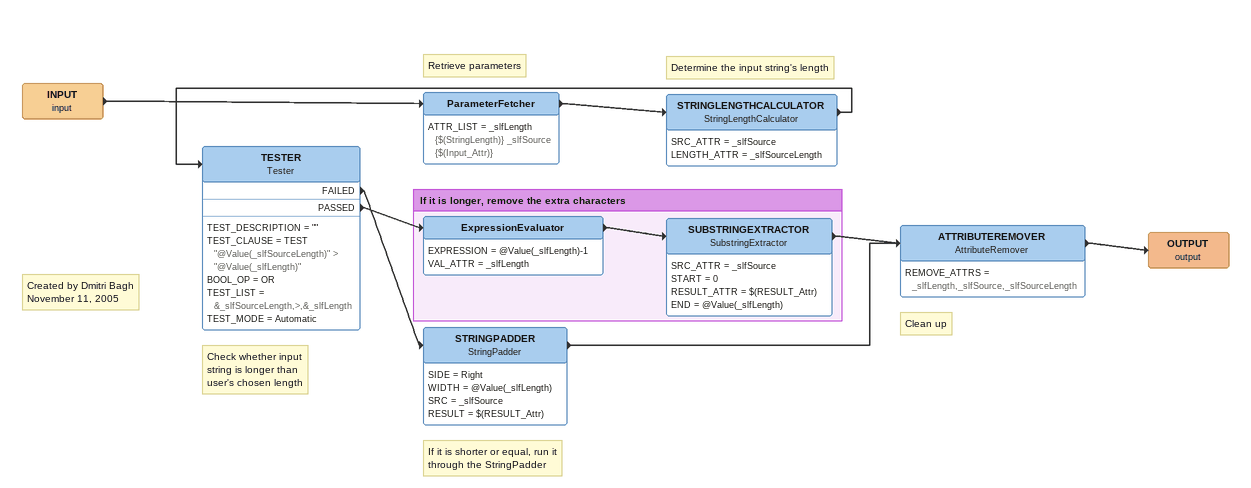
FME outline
INPUT (input)
    -> ParameterFetcher
Note: Retrieve parameters
ParameterFetcher
    ATTR_LIST = _slfLength {$(StringLength)} _slfSource {$(Input_Attr)}
    -> STRINGLENGTHCALCULATOR
Note: Determine the input string's length
STRINGLENGTHCALCULATOR: StringLengthCalculator
    SRC_ATTR = _slfSource
    LENGTH_ATTR = _slfSourceLength
    -> TESTER
Note: Created by Dmitri Bagh / November 11, 2005
Note: Check whether input / string is longer than / user's chosen length
TESTER: Tester
    TEST_DESCRIPTION = ""
    TEST_CLAUSE = TEST "@Value(_slfSourceLength)" > "@Value(_slfLength)"
    BOOL_OP = OR
    TEST_LIST = &_slfSourceLength,>,&_slfLength
    TEST_MODE = Automatic
    FAILED -> STRINGPADDER
    PASSED -> ExpressionEvaluator
Note: If it is shorter or equal, run it / through the StringPadder
STRINGPADDER: StringPadder
    SIDE = Right
    WIDTH = @Value(_slfLength)
    SRC = _slfSource
    RESULT = $(RESULT_Attr)
    -> ATTRIBUTEREMOVER
Note: Clean up
ATTRIBUTEREMOVER: AttributeRemover
    REMOVE_ATTRS = _slfLength,_slfSource,_slfSourceLength
    -> OUTPUT (output)
OUTPUT (output)

Bookmark: If it is longer, remove the extra characters
ExpressionEvaluator
    EXPRESSION = @Value(_slfLength)-1
    VAL_ATTR = _slfLength
    -> SUBSTRINGEXTRACTOR
SUBSTRINGEXTRACTOR: SubstringExtractor
    SRC_ATTR = _slfSource
    START = 0
    RESULT_ATTR = $(RESULT_Attr)
    END = @Value(_slfLength)
    -> ATTRIBUTEREMOVER
